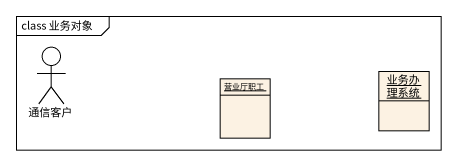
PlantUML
@startuml
mainframe class 业务对象
allowmixing
hide circle
hide empty members
actor 通信客户
object 营业厅职工
object 业务办理系统
@enduml
